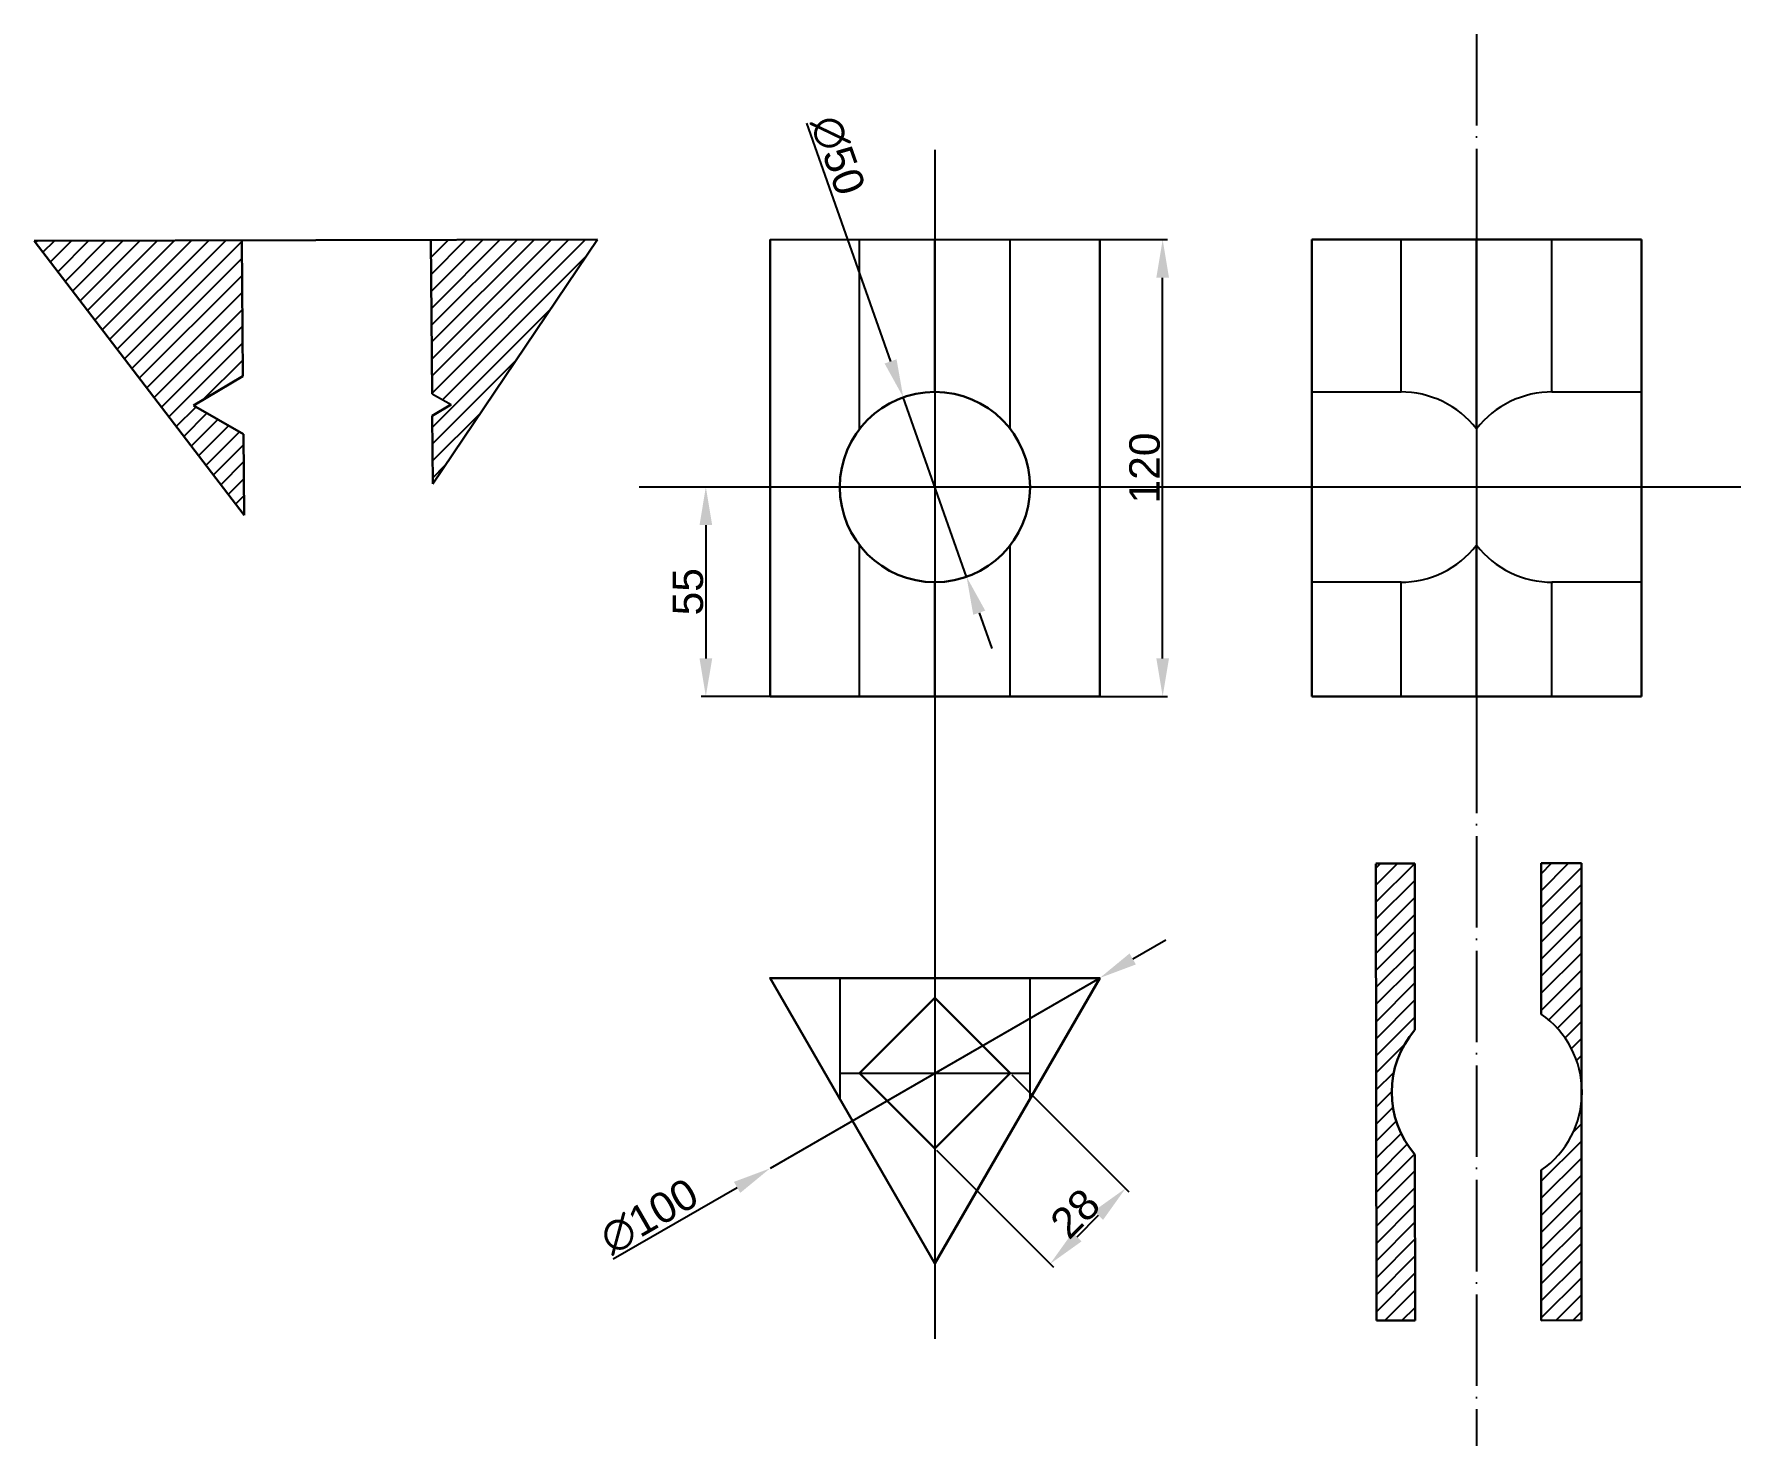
# Model space of a CAD drawing. Header units: millimetres. Extents: x 1073 to 1521, y 1225 to 1596.
import ezdxf

# ---------------------------------------------------------------- set-up
doc = ezdxf.new("R2010")
doc.units = ezdxf.units.MM
doc.linetypes.add('ACAD_ISO04W100', pattern=[30, 24, -3, 0, -3])
doc.styles.get("Standard").update_dxf_attribs({"font": 'arial.ttf'})
doc.dimstyles.new('ISO-25', dxfattribs={"dimtxt": 8, "dimasz": 10, "dimexe": 1.25, "dimexo": 0.625, "dimtad": 1, "dimtxsty": 'Standard', "dimcen": 2.5, "dimadec": 0, "dimazin": 0, "dimtfac": 1, "dimtmove": 0, "dimatfit": 3, "dimfxl": 1, "dimarcsym": 0})

# ---------------------------------------------------------------- blocks, each defined once
blk = doc.blocks.new('*D69')
at = {"color": 0, "lineweight": -2, "transparency": 16777216}
for p, q in [((1266.78, 1542.28), (1370.53, 1542.28)), ((1369.28, 1432.28), (1369.28, 1532.28)), ((1342.13, 1422.28), (1370.53, 1422.28))]:
    blk.add_line(p, q, dxfattribs=at)
at = {"color": 0, "lineweight": 70, "transparency": 16777216}
for points in [[(1367.62, 1532.28), (1370.95, 1532.28), (1369.28, 1542.28)], [(1367.62, 1432.28), (1370.95, 1432.28), (1369.28, 1422.28)]]:
    blk.add_solid(points, dxfattribs=at)
at = {"layer": 'Defpoints', "color": 0, "lineweight": 70, "transparency": 16777216}
for p in [(1266.15, 1542.28), (1369.28, 1542.28), (1341.51, 1422.28)]:
    blk.add_point(p, dxfattribs=at)
at = {"color": 0, "lineweight": 25, "transparency": 16777216, "insert": (1364.57, 1482.28), "char_height": 8, "attachment_point": 5, "rotation": 90}
blk.add_mtext('120', dxfattribs=at)
blk = doc.blocks.new('*D70')
at = {"color": 0, "lineweight": -2, "transparency": 16777216}
for p, q in [((1275.73, 1572.88), (1297.81, 1510.29)), ((1317.77, 1453.7), (1301.14, 1500.86)), ((1321.1, 1444.27), (1324.43, 1434.84))]:
    blk.add_line(p, q, dxfattribs=at)
at = {"color": 0, "lineweight": 70, "transparency": 16777216}
for points in [[(1299.38, 1510.84), (1296.24, 1509.73), (1301.14, 1500.86)], [(1322.67, 1444.83), (1319.53, 1443.72), (1317.77, 1453.7)]]:
    blk.add_solid(points, dxfattribs=at)
at = {"layer": 'Defpoints', "color": 0, "lineweight": 70, "transparency": 16777216}
for p in [(1301.14, 1500.86), (1317.77, 1453.7)]:
    blk.add_point(p, dxfattribs=at)
at = {"color": 0, "lineweight": 25, "transparency": 16777216, "insert": (1283.94, 1564.44), "char_height": 8, "attachment_point": 5, "rotation": 289.4346}
blk.add_mtext('∅50', dxfattribs=at)
blk = doc.blocks.new('*D71')
at = {"color": 0, "lineweight": -2, "transparency": 16777216}
for p, q in [((1308.83, 1477.28), (1248.03, 1477.28)), ((1249.28, 1467.28), (1249.28, 1432.28)), ((1308.83, 1422.28), (1248.03, 1422.28))]:
    blk.add_line(p, q, dxfattribs=at)
at = {"color": 0, "lineweight": 70, "transparency": 16777216}
for points in [[(1247.62, 1467.28), (1250.95, 1467.28), (1249.28, 1477.28)], [(1247.62, 1432.28), (1250.95, 1432.28), (1249.28, 1422.28)]]:
    blk.add_solid(points, dxfattribs=at)
at = {"layer": 'Defpoints', "color": 0, "lineweight": 70, "transparency": 16777216}
for p in [(1309.46, 1477.28), (1249.28, 1422.28), (1309.46, 1422.28)]:
    blk.add_point(p, dxfattribs=at)
at = {"color": 0, "lineweight": 25, "transparency": 16777216, "insert": (1244.59, 1449.78), "char_height": 8, "attachment_point": 5, "rotation": 90}
blk.add_mtext('55', dxfattribs=at)
blk = doc.blocks.new('*D68')
at = {"color": 0, "lineweight": -2, "transparency": 16777216}
for p, q in [((1361.42, 1353.31), (1370.08, 1358.31)), ((1352.76, 1348.31), (1266.15, 1298.31)), ((1224.93, 1274.51), (1257.49, 1293.31))]:
    blk.add_line(p, q, dxfattribs=at)
at = {"color": 0, "lineweight": 70, "transparency": 16777216}
for points in [[(1360.58, 1354.76), (1362.25, 1351.87), (1352.76, 1348.31)], [(1256.66, 1294.76), (1258.33, 1291.87), (1266.15, 1298.31)]]:
    blk.add_solid(points, dxfattribs=at)
at = {"layer": 'Defpoints', "color": 0, "lineweight": 70, "transparency": 16777216}
for p in [(1352.76, 1348.31), (1266.15, 1298.31)]:
    blk.add_point(p, dxfattribs=at)
at = {"color": 0, "lineweight": 25, "transparency": 16777216, "insert": (1234.42, 1285.68), "char_height": 8, "attachment_point": 5, "rotation": 30}
blk.add_mtext('∅100', dxfattribs=at)
blk = doc.blocks.new('*D72')
at = {"color": 0, "lineweight": -2, "transparency": 16777216}
for p, q in [((1329.7, 1322.87), (1360.41, 1292.16)), ((1309.9, 1303.07), (1340.61, 1272.36)), ((1346.8, 1280.31), (1352.46, 1285.97))]:
    blk.add_line(p, q, dxfattribs=at)
at = {"color": 0, "lineweight": 70, "transparency": 16777216}
for points in [[(1351.28, 1287.15), (1353.64, 1284.79), (1359.53, 1293.04)], [(1345.62, 1281.49), (1347.98, 1279.13), (1339.73, 1273.24)]]:
    blk.add_solid(points, dxfattribs=at)
at = {"layer": 'Defpoints', "color": 0, "lineweight": 70, "transparency": 16777216}
for p in [(1329.26, 1323.31), (1309.46, 1303.51), (1359.53, 1293.04)]:
    blk.add_point(p, dxfattribs=at)
at = {"color": 0, "lineweight": 25, "transparency": 16777216, "insert": (1346.3, 1286.47), "char_height": 8, "attachment_point": 5, "rotation": 45}
blk.add_mtext('28', dxfattribs=at)

msp = doc.modelspace()

# ---------------------------------------------------------------- hatches: boundary and pattern name
at = {"lineweight": 25}
h = msp.add_hatch(dxfattribs=at)
h.set_pattern_fill('ANSI31', color=256)
h.set_pattern_definition([(45, (-10.7163, -557.2058), (-2.245064, 2.245064), [])])
h.paths.add_polyline_path([(1127.375, 1542.098), (1072.833, 1541.992), (1127.976, 1469.861), (1127.798, 1491.16), (1114.677, 1498.691), (1127.671, 1506.439)])
h.paths.add_polyline_path([(1220.818, 1542.28), (1177.032, 1542.195), (1177.368, 1501.796), (1182.342, 1498.934), (1177.416, 1496.006), (1177.564, 1478.167)])
h.paths.add_polyline_path([(1435.523, 1378.428), (1425.262, 1378.424), (1425.441, 1258.322), (1435.569, 1258.338), (1435.552, 1301.948, -0.3729875), (1435.54, 1334.692)])
h.paths.add_polyline_path([(1479.299, 1378.445), (1468.704, 1378.441), (1468.719, 1338.848, -0.2172241), (1479.296, 1321.003)])
h.paths.add_polyline_path([(1479.296, 1315.649, -0.2169929), (1468.735, 1297.818), (1468.75, 1258.387), (1479.292, 1258.403)])

# ---------------------------------------------------------------- linework, layer by layer
at = {"linetype": 'ACAD_ISO04W100', "lineweight": 25}
msp.add_line((1451.725, 1596.257), (1451.725, 1225.412), dxfattribs=at)
at = {"color": 0, "lineweight": 25}
for p, q in [((1309.456, 1565.826), (1309.456, 1253.537)), ((1451.725, 1565.817), (1451.725, 1409.673)), ((1266.155, 1542.28), (1352.757, 1542.28)), ((1289.657, 1492.544), (1289.657, 1542.28)), ((1309.456, 1502.28), (1309.456, 1542.28)), ((1329.255, 1492.544), (1329.255, 1542.28)), ((1431.926, 1502.28), (1431.926, 1542.28)), ((1451.725, 1492.544), (1451.725, 1542.28)), ((1471.524, 1502.28), (1471.524, 1542.28)), ((1127.375, 1542.098), (1127.671, 1506.439)), ((1408.423, 1502.28), (1431.926, 1502.28)), ((1471.524, 1502.28), (1495.026, 1502.28)), ((1177.368, 1501.796), (1182.342, 1498.934)), ((1521.167, 1477.28), (1231.777, 1477.28)), ((1289.657, 1422.28), (1289.657, 1462.015)), ((1329.255, 1422.28), (1329.255, 1462.015)), ((1451.725, 1422.28), (1451.725, 1462.015)), ((1309.456, 1422.28), (1309.456, 1452.28)), ((1431.926, 1452.28), (1408.423, 1452.28)), ((1431.926, 1422.28), (1431.926, 1452.28)), ((1495.026, 1452.28), (1471.524, 1452.28)), ((1471.524, 1422.28), (1471.524, 1452.28)), ((1284.456, 1348.313), (1284.456, 1316.614)), ((1334.456, 1316.614), (1334.456, 1348.313)), ((1284.456, 1323.313), (1334.456, 1323.313))]:
    msp.add_line(p, q, dxfattribs=at)
at = {"color": 0, "lineweight": 30}
for p, q in [((1220.818, 1542.28), (1072.833, 1541.992)), ((1177.564, 1478.167), (1220.818, 1542.28)), ((1266.155, 1422.28), (1266.155, 1542.28)), ((1352.757, 1542.28), (1352.757, 1422.28)), ((1408.423, 1422.28), (1408.423, 1542.28)), ((1408.423, 1542.28), (1495.026, 1542.28)), ((1495.026, 1542.28), (1495.026, 1422.28)), ((1127.976, 1469.861), (1072.833, 1541.992)), ((1127.375, 1542.098), (1127.671, 1506.439)), ((1177.032, 1542.195), (1177.368, 1501.796)), ((1114.677, 1498.691), (1127.671, 1506.439)), ((1127.798, 1491.16), (1114.677, 1498.691)), ((1182.342, 1498.934), (1177.416, 1496.006)), ((1177.416, 1496.006), (1177.564, 1478.167)), ((1127.798, 1491.16), (1127.976, 1469.861)), ((1352.757, 1422.28), (1266.155, 1422.28)), ((1495.026, 1422.28), (1408.423, 1422.28)), ((1425.262, 1378.424), (1435.523, 1378.428)), ((1435.523, 1378.428), (1435.54, 1334.692)), ((1468.704, 1378.441), (1479.299, 1378.445)), ((1468.704, 1378.441), (1468.719, 1338.848))]:
    msp.add_line(p, q, dxfattribs=at)
at = {"lineweight": 30}
for p, q in [((1425.262, 1378.322), (1425.441, 1258.322)), ((1479.299, 1378.445), (1479.292, 1258.403)), ((1435.552, 1301.948), (1435.569, 1258.338)), ((1468.735, 1297.818), (1468.75, 1258.387)), ((1435.569, 1258.338), (1425.441, 1258.322)), ((1479.292, 1258.403), (1468.75, 1258.387))]:
    msp.add_line(p, q, dxfattribs=at)
at = {"color": 0, "lineweight": 30}
for points in [[(1309.456, 1273.313), (1352.757, 1348.313), (1266.155, 1348.313)], [(1309.456, 1303.514), (1329.255, 1323.313), (1309.456, 1343.112), (1289.657, 1323.313)]]:
    msp.add_lwpolyline(points, close=True, dxfattribs=at)
msp.add_circle((1309.456, 1477.28), 25, dxfattribs=at)
at = {"color": 0, "lineweight": 25}
for centre, radius, start, end in [((1431.812, 1477.049), 25.231, 37.88859, 90.2576), ((1471.637, 1477.049), 25.231, 89.7424, 142.11141), ((1431.812, 1477.51), 25.231, 269.7424, 322.11141), ((1471.637, 1477.51), 25.231, 217.88859, 270.2576), ((1454.439, 1318.327), 25, 304.87727, 55.16704)]:
    msp.add_arc(centre, radius, start, end, dxfattribs=at)
at = {"color": 0, "lineweight": 30}
msp.add_arc((1454.439, 1318.327), 25, 139.11238, 220.93193, dxfattribs=at)

# ---------------------------------------------------------------- dimensions: what is measured, and where the dimension line sits
at = {"lineweight": 25}
dim = msp.add_diameter_dim_2p(p1=(1317.774, 1453.704), p2=(1301.138, 1500.855), dimstyle='ISO-25', dxfattribs=at)
dim.commit()
dim.dimension.update_dxf_attribs({"geometry": '*D70', "text_midpoint": (1279.284, 1562.794), "dimtype": 163})
for base, p1, p2, picture, middle in [((1369.284, 1542.28), (1341.507, 1422.28), (1266.155, 1542.28), '*D69', (1364.574, 1482.28)), ((1249.284, 1422.28), (1309.456, 1477.28), (1309.456, 1422.28), '*D71', (1244.59, 1449.78))]:
    dim = msp.add_linear_dim(base=base, p1=p1, p2=p2, angle=90, dimstyle='ISO-25', dxfattribs=at)
    dim.commit()
    dim.dimension.update_dxf_attribs({"geometry": picture, "text_midpoint": middle})
dim = msp.add_diameter_dim_2p(p1=(1352.757, 1348.313), p2=(1266.155, 1298.313), dimstyle='ISO-25', dxfattribs=at)
dim.commit()
dim.dimension.update_dxf_attribs({"geometry": '*D68', "text_midpoint": (1234.416, 1285.685)})
dim = msp.add_aligned_dim(p1=(1309.456, 1303.514), p2=(1329.255, 1323.313), distance=-42.813, dimstyle='ISO-25', dxfattribs=at)
dim.commit()
dim.dimension.update_dxf_attribs({"geometry": '*D72', "text_midpoint": (1346.299, 1286.47)})

doc.saveas('drawing.dxf')
